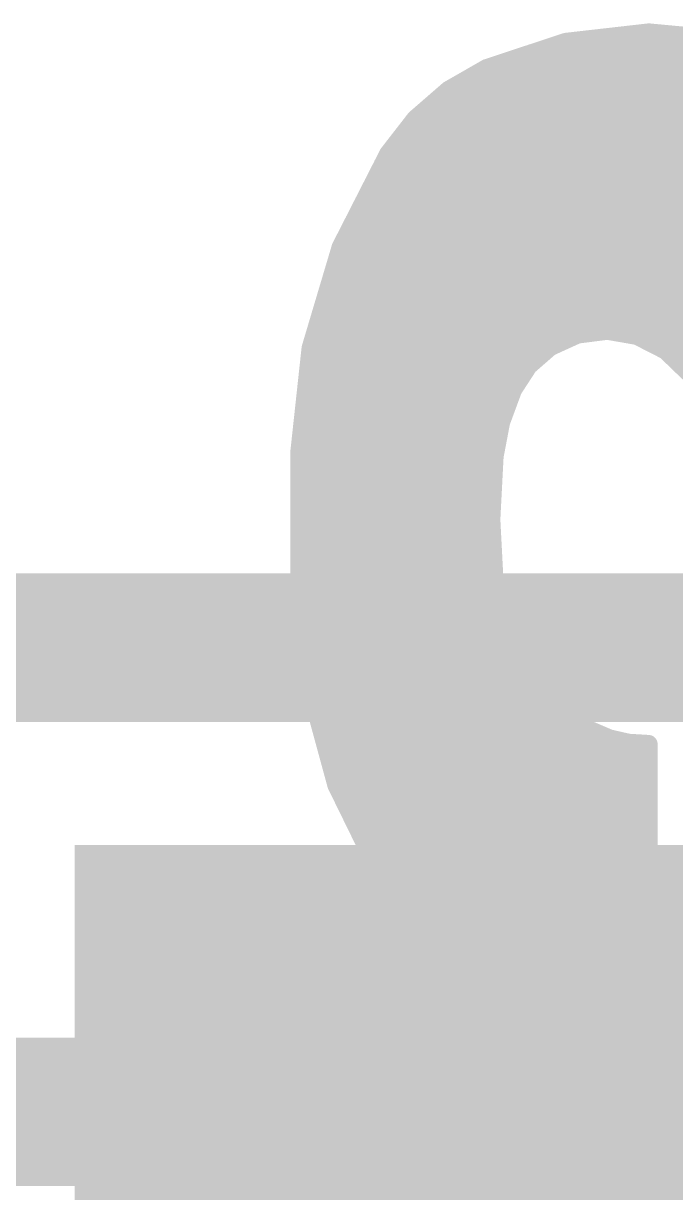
# Model space of a CAD drawing. Extents: x -0.1 to 44.5, y -0.1 to 35.7.
# Drawn here: x 31.23 to 32.123, y 25.925 to 27.524 of the extents above; entities that cross this region are included whole.
import ezdxf

# ---------------------------------------------------------------- set-up
doc = ezdxf.new("R2010")
doc.units = 0
for name, color, linetype in [('1', 12, 'CONTINUOUS'), ('16', 132, 'CONTINUOUS'), ('22', 40, 'CONTINUOUS'), ('51', 53, 'CONTINUOUS')]:
    doc.layers.add(name, color=color, linetype=linetype)

# ---------------------------------------------------------------- blocks, each defined once
blk = doc.blocks.new('RECT')
blk.add_solid([(-0.5, -0.5), (0.5, -0.5), (-0.5, 0.5), (0.5, 0.5)])

msp = doc.modelspace()

# ---------------------------------------------------------------- linework, layer by layer
at = {"layer": '16', "const_width": 0.2032}
for points in [[(22.225, 26.67), (36.83, 26.67)], [(22.225, 26.035), (34.671, 26.035)]]:
    msp.add_lwpolyline(points, dxfattribs=at)
at = {"layer": '22', "const_width": 0.0254}
for points in [[(31.8643, 27.4625), (31.9726, 27.4983)], [(31.9726, 27.4983), (32.086, 27.5112)], [(32.0598, 27.5082), (32.118, 27.5082)], [(32.086, 27.5112), (32.1996, 27.5006)], [(31.9257, 27.4828), (32.2533, 27.4828)], [(31.8121, 27.4326), (31.8643, 27.4625)], [(31.8554, 27.4574), (32.2968, 27.4574)], [(31.7666, 27.3931), (31.8121, 27.4326)], [(31.8114, 27.432), (32.3259, 27.432)], [(31.7821, 27.4066), (32.3478, 27.4066)], [(31.7297, 27.3456), (31.7666, 27.3931)], [(31.7574, 27.3812), (32.368, 27.3812)], [(31.7376, 27.3558), (32.3874, 27.3558)], [(31.6644, 27.2175), (31.7297, 27.3456)], [(31.7219, 27.3304), (32.4019, 27.3304)], [(31.709, 27.305), (32.4163, 27.305)], [(31.696, 27.2796), (32.4299, 27.2796)], [(31.6831, 27.2542), (32.4395, 27.2542)], [(31.6701, 27.2288), (32.4491, 27.2288)], [(31.7525, 26.8173), (31.8618, 27.2364)], [(31.8598, 27.2288), (31.9053, 27.2288)], [(31.8618, 27.2364), (32.1666, 27.1831)], [(31.6233, 27.0797), (31.6644, 27.2175)], [(31.6602, 27.2034), (32.4587, 27.2034)], [(31.877, 27.2009), (31.7627, 26.8224)], [(31.8532, 27.2034), (32.0505, 27.2034)], [(32.1513, 27.1526), (31.877, 27.2009)], [(31.6526, 27.178), (31.8701, 27.178)], [(31.8466, 27.178), (32.1696, 27.178)], [(32.0071, 27.178), (32.4647, 27.178)], [(31.645, 27.1526), (31.8624, 27.1526)], [(31.8399, 27.1526), (32.1848, 27.1526)], [(31.6374, 27.1272), (31.8547, 27.1272)], [(31.8333, 27.1272), (32.1999, 27.1272)], [(31.6299, 27.1018), (31.8471, 27.1018)], [(31.8267, 27.1018), (32.0133, 27.1018)], [(31.9883, 27.0986), (31.9507, 27.0815)], [(32.0293, 27.1038), (31.9883, 27.0986)], [(32.07, 27.0967), (32.0293, 27.1038)], [(32.0409, 27.1018), (32.215, 27.1018)], [(31.9507, 27.0815), (31.9212, 27.0558)], [(32.1094, 27.0766), (32.07, 27.0967)], [(31.6078, 26.9367), (31.6233, 27.0797)], [(31.6229, 27.0764), (31.8394, 27.0764)], [(31.8201, 27.0764), (31.9448, 27.0764)], [(32.1412, 27.0459), (32.1094, 27.0766)], [(32.1096, 27.0764), (32.2301, 27.0764)], [(31.6202, 27.051), (31.8317, 27.051)], [(31.8134, 27.051), (31.9181, 27.051)], [(31.9212, 27.0558), (31.8999, 27.0231)], [(31.6174, 27.0256), (31.8241, 27.0256)], [(31.8068, 27.0256), (31.9015, 27.0256)], [(31.8999, 27.0231), (31.8834, 26.9784)], [(31.6147, 27.0002), (31.8164, 27.0002)], [(31.8002, 27.0002), (31.8914, 27.0002)], [(31.6119, 26.9748), (31.8087, 26.9748)], [(31.7936, 26.9748), (31.8827, 26.9748)], [(31.8834, 26.9784), (31.8745, 26.9316)], [(31.6092, 26.9494), (31.8011, 26.9494)], [(31.787, 26.9494), (31.8779, 26.9494)], [(31.6078, 26.7564), (31.6078, 26.9367)], [(31.6078, 26.924), (31.7934, 26.924)], [(31.7803, 26.924), (31.8741, 26.924)], [(31.8745, 26.9316), (31.87, 26.8453)], [(31.6078, 26.8986), (31.7857, 26.8986)], [(31.7737, 26.8986), (31.8728, 26.8986)], [(31.6078, 26.8732), (31.778, 26.8732)], [(31.7671, 26.8732), (31.8715, 26.8732)], [(31.6078, 26.8478), (31.7704, 26.8478)], [(31.7605, 26.8478), (31.8702, 26.8478)], [(31.87, 26.8453), (31.8745, 26.7589)], [(31.6078, 26.8224), (31.7627, 26.8224)], [(31.8846, 26.3627), (31.7525, 26.8173)], [(31.7538, 26.8224), (31.8712, 26.8224)], [(31.7627, 26.8224), (31.8973, 26.4008)], [(31.6078, 26.797), (31.7708, 26.797)], [(31.7584, 26.797), (31.8725, 26.797)], [(31.6078, 26.7716), (31.7789, 26.7716)], [(31.7658, 26.7716), (31.8738, 26.7716)], [(31.6217, 26.6171), (31.6078, 26.7564)], [(31.6088, 26.7462), (31.787, 26.7462)], [(31.7732, 26.7462), (31.877, 26.7462)], [(31.8745, 26.7589), (31.8848, 26.7073)], [(31.6114, 26.7208), (31.7951, 26.7208)], [(31.7805, 26.7208), (31.8821, 26.7208)], [(31.8848, 26.7073), (31.9045, 26.6584)], [(31.6139, 26.6954), (31.8032, 26.6954)], [(31.7879, 26.6954), (31.8896, 26.6954)], [(31.6164, 26.67), (31.8114, 26.67)], [(31.7953, 26.67), (31.8998, 26.67)], [(31.9045, 26.6584), (31.9329, 26.6141)], [(31.619, 26.6446), (31.8195, 26.6446)], [(31.8027, 26.6446), (31.9134, 26.6446)], [(31.6215, 26.6192), (31.8276, 26.6192)], [(31.6586, 26.482), (31.6217, 26.6171)], [(31.8101, 26.6192), (31.9296, 26.6192)], [(31.9329, 26.6141), (31.9611, 26.5847)], [(31.6281, 26.5938), (31.8357, 26.5938)], [(31.8174, 26.5938), (31.9523, 26.5938)], [(31.9611, 26.5847), (31.9945, 26.5615)], [(31.635, 26.5684), (31.8438, 26.5684)], [(31.8248, 26.5684), (31.9846, 26.5684)], [(31.9945, 26.5615), (32.0319, 26.5455)], [(31.642, 26.543), (31.8519, 26.543)], [(31.8322, 26.543), (32.0429, 26.543)], [(32.0319, 26.5455), (32.0583, 26.5395)], [(32.0583, 26.5395), (32.0853, 26.5379)], [(32.0853, 26.5379), (32.0853, 26.1493)], [(31.6489, 26.5176), (31.86, 26.5176)], [(31.8396, 26.5176), (32.0853, 26.5176)], [(31.6558, 26.4922), (31.8681, 26.4922)], [(31.847, 26.4922), (32.0853, 26.4922)], [(31.7124, 26.3723), (31.6586, 26.482)], [(31.6661, 26.4668), (31.8762, 26.4668)], [(31.8544, 26.4668), (32.0853, 26.4668)], [(31.6785, 26.4414), (31.8843, 26.4414)], [(31.8617, 26.4414), (32.0853, 26.4414)], [(31.691, 26.416), (31.8924, 26.416)], [(31.8691, 26.416), (32.0853, 26.416)], [(31.8973, 26.4008), (32.0421, 26.2052)], [(31.7034, 26.3906), (31.9049, 26.3906)], [(31.8765, 26.3906), (32.0853, 26.3906)], [(31.7881, 26.2763), (31.7124, 26.3723)], [(31.718, 26.3652), (31.9237, 26.3652)], [(31.8839, 26.3652), (32.0853, 26.3652)], [(32.0142, 26.1569), (31.8846, 26.3627)], [(31.738, 26.3398), (31.9425, 26.3398)], [(31.899, 26.3398), (32.0853, 26.3398)], [(31.7581, 26.3144), (31.9613, 26.3144)], [(31.915, 26.3144), (32.0853, 26.3144)], [(31.7781, 26.289), (31.9801, 26.289)], [(31.931, 26.289), (32.0853, 26.289)], [(31.8276, 26.2414), (31.7881, 26.2763)], [(31.8025, 26.2636), (31.9989, 26.2636)], [(31.947, 26.2636), (32.0853, 26.2636)], [(31.8719, 26.2128), (31.8276, 26.2414)], [(31.8326, 26.2382), (32.0177, 26.2382)], [(31.963, 26.2382), (32.0853, 26.2382)], [(31.9507, 26.1772), (31.8719, 26.2128)], [(31.8719, 26.2128), (32.0365, 26.2128)], [(31.979, 26.2128), (32.0853, 26.2128)], [(32.0421, 26.2052), (32.0065, 26.1569)], [(31.9281, 26.1874), (32.029, 26.1874)], [(31.995, 26.1874), (32.0853, 26.1874)], [(32.0065, 26.1569), (31.9507, 26.1772)], [(31.9925, 26.162), (32.0103, 26.162)], [(32.011, 26.162), (32.0853, 26.162)], [(32.0853, 26.1493), (32.0142, 26.1569)]]:
    msp.add_lwpolyline(points, dxfattribs=at)
at = {"layer": '22', "const_width": 0.0127}
for points in [[(31.9719, 27.5046, 1), (31.9734, 27.492)], [(31.9746, 27.4923, 1), (31.9706, 27.5043)], [(32.0598, 27.5146, 1), (32.0598, 27.5019)], [(32.0866, 27.5175, 1), (32.0854, 27.5049)], [(32.0867, 27.5049, 1), (32.0853, 27.5175)], [(32.118, 27.5019, 1), (32.118, 27.5146)], [(31.9257, 27.4892, 1), (31.9257, 27.4764)], [(31.8554, 27.4638, 1), (31.8554, 27.451)], [(31.8623, 27.4685, 1), (31.8663, 27.4565)], [(31.8675, 27.457, 1), (31.8611, 27.468)], [(31.8162, 27.4278, 1), (31.8079, 27.4374)], [(31.8114, 27.4384, 1), (31.8114, 27.4257)], [(31.8089, 27.4381, 1), (31.8152, 27.4271)], [(31.7821, 27.413, 1), (31.7821, 27.4002)], [(31.7625, 27.3979, 1), (31.7708, 27.3883)], [(31.7716, 27.3892, 1), (31.7616, 27.397)], [(31.7574, 27.3876, 1), (31.7574, 27.3748)], [(31.7376, 27.3622, 1), (31.7376, 27.3495)], [(31.7247, 27.3495, 1), (31.7347, 27.3417)], [(31.7354, 27.3427, 1), (31.724, 27.3485)], [(31.7219, 27.3368, 1), (31.7219, 27.324)], [(31.709, 27.3114, 1), (31.709, 27.2986)], [(31.696, 27.286, 1), (31.696, 27.2733)], [(31.6831, 27.2606, 1), (31.6831, 27.2478)], [(31.6701, 27.2352, 1), (31.6701, 27.2224)], [(31.8598, 27.2352, 1), (31.8598, 27.2224)], [(31.8629, 27.2427, 1), (31.8607, 27.2301)], [(31.8679, 27.2348, 1), (31.8557, 27.238)], [(31.9053, 27.2224, 1), (31.9053, 27.2352)], [(31.6587, 27.2204, 1), (31.67, 27.2146)], [(31.6704, 27.2157, 1), (31.6583, 27.2193)], [(31.6602, 27.2098, 1), (31.6602, 27.1971)], [(31.8532, 27.2098, 1), (31.8532, 27.1971)], [(31.8781, 27.2072, 1), (31.8759, 27.1946)], [(31.8831, 27.1991, 1), (31.8709, 27.2027)], [(32.0505, 27.1971, 1), (32.0505, 27.2098)], [(31.6526, 27.1844, 1), (31.6526, 27.1716)], [(31.8466, 27.1844, 1), (31.8466, 27.1716)], [(31.8701, 27.1716, 1), (31.8701, 27.1844)], [(32.0071, 27.1844, 1), (32.0071, 27.1716)], [(31.645, 27.159, 1), (31.645, 27.1462)], [(31.8399, 27.159, 1), (31.8399, 27.1462)], [(31.8624, 27.1462, 1), (31.8624, 27.159)], [(31.6374, 27.1336, 1), (31.6374, 27.1209)], [(31.8333, 27.1336, 1), (31.8333, 27.1209)], [(31.8547, 27.1209, 1), (31.8547, 27.1336)], [(31.6299, 27.1082, 1), (31.6299, 27.0954)], [(31.8267, 27.1082, 1), (31.8267, 27.0954)], [(31.8471, 27.0954, 1), (31.8471, 27.1082)], [(31.9875, 27.1049, 1), (31.9891, 27.0923)], [(31.9909, 27.0928, 1), (31.9857, 27.1044)], [(32.0133, 27.0954, 1), (32.0133, 27.1082)], [(32.0304, 27.1101, 1), (32.0282, 27.0976)], [(32.0301, 27.0975, 1), (32.0285, 27.1101)], [(32.0409, 27.1082, 1), (32.0409, 27.0954)], [(32.0729, 27.1024, 1), (32.0671, 27.091)], [(31.9481, 27.0873, 1), (31.9533, 27.0757)], [(31.9549, 27.0767, 1), (31.9465, 27.0863)], [(32.0689, 27.0904, 1), (32.0711, 27.103)], [(31.6229, 27.0828, 1), (31.6229, 27.07)], [(31.6296, 27.079, 1), (31.617, 27.0804)], [(31.6172, 27.0815, 1), (31.6294, 27.0779)], [(31.8201, 27.0828, 1), (31.8201, 27.07)], [(31.8394, 27.07, 1), (31.8394, 27.0828)], [(31.9448, 27.07, 1), (31.9448, 27.0828)], [(32.1138, 27.0812, 1), (32.105, 27.072)], [(32.1096, 27.0828, 1), (32.1096, 27.07)], [(32.1065, 27.0709, 1), (32.1123, 27.0823)], [(31.6202, 27.0574, 1), (31.6202, 27.0447)], [(31.8134, 27.0574, 1), (31.8134, 27.0447)], [(31.8317, 27.0447, 1), (31.8317, 27.0574)], [(31.9171, 27.0606, 1), (31.9254, 27.0511)], [(31.9265, 27.0524, 1), (31.9159, 27.0593)], [(31.9181, 27.0447, 1), (31.9181, 27.0574)], [(31.6174, 27.032, 1), (31.6174, 27.0192)], [(31.8068, 27.032, 1), (31.8068, 27.0192)], [(31.8241, 27.0192, 1), (31.8241, 27.032)], [(31.8946, 27.0266, 1), (31.9052, 27.0196)], [(31.9059, 27.0209, 1), (31.8939, 27.0253)], [(31.9015, 27.0192, 1), (31.9015, 27.032)], [(31.6147, 27.0066, 1), (31.6147, 26.9938)], [(31.8002, 27.0066, 1), (31.8002, 26.9938)], [(31.8164, 26.9938, 1), (31.8164, 27.0066)], [(31.8914, 26.9938, 1), (31.8914, 27.0066)], [(31.6119, 26.9812, 1), (31.6119, 26.9685)], [(31.7936, 26.9812, 1), (31.7936, 26.9685)], [(31.8087, 26.9685, 1), (31.8087, 26.9812)], [(31.8896, 26.9772, 1), (31.8771, 26.9796)], [(31.8774, 26.9806, 1), (31.8893, 26.9762)], [(31.8827, 26.9685, 1), (31.8827, 26.9812)], [(31.6092, 26.9558, 1), (31.6092, 26.943)], [(31.787, 26.9558, 1), (31.787, 26.943)], [(31.8011, 26.943, 1), (31.8011, 26.9558)], [(31.8779, 26.943, 1), (31.8779, 26.9558)], [(31.6142, 26.9367, 1), (31.6014, 26.9367)], [(31.6015, 26.9374, 1), (31.6141, 26.936)], [(31.6078, 26.9304, 1), (31.6078, 26.9177)], [(31.7803, 26.9304, 1), (31.7803, 26.9177)], [(31.7934, 26.9177, 1), (31.7934, 26.9304)], [(31.8683, 26.9328, 1), (31.8807, 26.9304)], [(31.8808, 26.9313, 1), (31.8682, 26.9319)], [(31.8741, 26.9177, 1), (31.8741, 26.9304)], [(31.6078, 26.905, 1), (31.6078, 26.8923)], [(31.7737, 26.905, 1), (31.7737, 26.8923)], [(31.7857, 26.8923, 1), (31.7857, 26.905)], [(31.8728, 26.8923, 1), (31.8728, 26.905)], [(31.6078, 26.8796, 1), (31.6078, 26.8668)], [(31.7671, 26.8796, 1), (31.7671, 26.8668)], [(31.778, 26.8668, 1), (31.778, 26.8796)], [(31.8715, 26.8668, 1), (31.8715, 26.8796)], [(31.6078, 26.8542, 1), (31.6078, 26.8415)], [(31.7605, 26.8542, 1), (31.7605, 26.8415)], [(31.7704, 26.8415, 1), (31.7704, 26.8542)], [(31.8764, 26.8456, 1), (31.8637, 26.8449)], [(31.8702, 26.8415, 1), (31.8702, 26.8542)], [(31.8637, 26.8456, 1), (31.8764, 26.8449)], [(31.6078, 26.8288, 1), (31.6078, 26.8161)], [(31.7586, 26.8191, 1), (31.7464, 26.8155)], [(31.7464, 26.8189, 1), (31.7586, 26.8157)], [(31.7538, 26.8288, 1), (31.7538, 26.8161)], [(31.7566, 26.8242, 1), (31.7688, 26.8206)], [(31.7687, 26.8243, 1), (31.7567, 26.8205)], [(31.7627, 26.8161, 1), (31.7627, 26.8288)], [(31.8712, 26.8161, 1), (31.8712, 26.8288)], [(31.6078, 26.8034, 1), (31.6078, 26.7906)], [(31.7584, 26.8034, 1), (31.7584, 26.7906)], [(31.7708, 26.7906, 1), (31.7708, 26.8034)], [(31.8725, 26.7906, 1), (31.8725, 26.8034)], [(31.6078, 26.778, 1), (31.6078, 26.7653)], [(31.7658, 26.778, 1), (31.7658, 26.7653)], [(31.7789, 26.7653, 1), (31.7789, 26.778)], [(31.8738, 26.7653, 1), (31.8738, 26.778)], [(31.6141, 26.757, 1), (31.6015, 26.7558)], [(31.6014, 26.7564, 1), (31.6142, 26.7564)], [(31.6088, 26.7526, 1), (31.6088, 26.7399)], [(31.7732, 26.7526, 1), (31.7732, 26.7399)], [(31.787, 26.7399, 1), (31.787, 26.7526)], [(31.8807, 26.7601, 1), (31.8683, 26.7577)], [(31.8682, 26.7586, 1), (31.8808, 26.7592)], [(31.877, 26.7399, 1), (31.877, 26.7526)], [(31.6114, 26.7272, 1), (31.6114, 26.7144)], [(31.7805, 26.7272, 1), (31.7805, 26.7144)], [(31.7951, 26.7144, 1), (31.7951, 26.7272)], [(31.8821, 26.7144, 1), (31.8821, 26.7272)], [(31.8907, 26.7096, 1), (31.8789, 26.7049)], [(31.8786, 26.706, 1), (31.891, 26.7085)], [(31.6139, 26.7018, 1), (31.6139, 26.6891)], [(31.7879, 26.7018, 1), (31.7879, 26.6891)], [(31.8032, 26.6891, 1), (31.8032, 26.7018)], [(31.8896, 26.6891, 1), (31.8896, 26.7018)], [(31.6164, 26.6764, 1), (31.6164, 26.6637)], [(31.7953, 26.6764, 1), (31.7953, 26.6637)], [(31.8114, 26.6637, 1), (31.8114, 26.6764)], [(31.8998, 26.6637, 1), (31.8998, 26.6764)], [(31.9098, 26.6619, 1), (31.8991, 26.655)], [(31.8986, 26.6561, 1), (31.9104, 26.6608)], [(31.619, 26.651, 1), (31.619, 26.6382)], [(31.8027, 26.651, 1), (31.8027, 26.6382)], [(31.8195, 26.6382, 1), (31.8195, 26.651)], [(31.9134, 26.6382, 1), (31.9134, 26.651)], [(31.6215, 26.6256, 1), (31.6215, 26.6129)], [(31.6279, 26.6188, 1), (31.6156, 26.6154)], [(31.8101, 26.6256, 1), (31.8101, 26.6129)], [(31.8276, 26.6129, 1), (31.8276, 26.6256)], [(31.9296, 26.6129, 1), (31.9296, 26.6256)], [(31.6154, 26.6164, 1), (31.628, 26.6177)], [(31.9375, 26.6185, 1), (31.9283, 26.6097)], [(31.9276, 26.6107, 1), (31.9382, 26.6175)], [(31.6281, 26.6002, 1), (31.6281, 26.5875)], [(31.8174, 26.6002, 1), (31.8174, 26.5875)], [(31.8357, 26.5875, 1), (31.8357, 26.6002)], [(31.9523, 26.5875, 1), (31.9523, 26.6002)], [(31.9647, 26.5899, 1), (31.9574, 26.5795)], [(31.9565, 26.5803, 1), (31.9656, 26.5891)], [(31.635, 26.5748, 1), (31.635, 26.562)], [(31.8248, 26.5748, 1), (31.8248, 26.562)], [(31.8438, 26.562, 1), (31.8438, 26.5748)], [(31.9846, 26.562, 1), (31.9846, 26.5748)], [(31.997, 26.5674, 1), (31.992, 26.5557)], [(31.9909, 26.5563, 1), (31.9981, 26.5668)], [(31.642, 26.5494, 1), (31.642, 26.5367)], [(31.8322, 26.5494, 1), (31.8322, 26.5367)], [(31.8519, 26.5367, 1), (31.8519, 26.5494)], [(32.0333, 26.5517, 1), (32.0305, 26.5393)], [(32.0294, 26.5397, 1), (32.0344, 26.5513)], [(32.0429, 26.5367, 1), (32.0429, 26.5494)], [(32.0587, 26.5459, 1), (32.0579, 26.5332)], [(32.0569, 26.5333, 1), (32.0597, 26.5457)], [(32.0917, 26.5379, 1), (32.079, 26.5379)], [(32.0849, 26.5316, 1), (32.0857, 26.5442)], [(31.6489, 26.524, 1), (31.6489, 26.5113)], [(31.8396, 26.524, 1), (31.8396, 26.5113)], [(31.86, 26.5113, 1), (31.86, 26.524)], [(32.0853, 26.5113, 1), (32.0853, 26.524)], [(31.6558, 26.4986, 1), (31.6558, 26.4858)], [(31.847, 26.4986, 1), (31.847, 26.4858)], [(31.8681, 26.4858, 1), (31.8681, 26.4986)], [(32.0853, 26.4858, 1), (32.0853, 26.4986)], [(31.6643, 26.4848, 1), (31.6529, 26.4792)], [(31.6525, 26.4803, 1), (31.6647, 26.4837)], [(31.6661, 26.4732, 1), (31.6661, 26.4605)], [(31.8544, 26.4732, 1), (31.8544, 26.4605)], [(31.8762, 26.4605, 1), (31.8762, 26.4732)], [(32.0853, 26.4605, 1), (32.0853, 26.4732)], [(31.6785, 26.4478, 1), (31.6785, 26.4351)], [(31.8617, 26.4478, 1), (31.8617, 26.4351)], [(31.8843, 26.4351, 1), (31.8843, 26.4478)], [(32.0853, 26.4351, 1), (32.0853, 26.4478)], [(31.691, 26.4224, 1), (31.691, 26.4096)], [(31.8691, 26.4224, 1), (31.8691, 26.4096)], [(31.8924, 26.4096, 1), (31.8924, 26.4224)], [(32.0853, 26.4096, 1), (32.0853, 26.4224)], [(31.9024, 26.4046, 1), (31.8922, 26.397)], [(31.8913, 26.3989, 1), (31.9033, 26.4027)], [(31.7034, 26.397, 1), (31.7034, 26.3843)], [(31.8765, 26.397, 1), (31.8765, 26.3843)], [(31.9049, 26.3843, 1), (31.9049, 26.397)], [(32.0853, 26.3843, 1), (32.0853, 26.397)], [(31.7174, 26.3762, 1), (31.7074, 26.3683)], [(31.7067, 26.3695, 1), (31.7181, 26.3751)], [(31.718, 26.3716, 1), (31.718, 26.3589)], [(31.8839, 26.3716, 1), (31.8839, 26.3589)], [(31.89, 26.3661, 1), (31.8792, 26.3593)], [(31.9237, 26.3589, 1), (31.9237, 26.3716)], [(32.0853, 26.3589, 1), (32.0853, 26.3716)], [(31.8785, 26.3609, 1), (31.8907, 26.3645)], [(31.738, 26.3462, 1), (31.738, 26.3334)], [(31.899, 26.3462, 1), (31.899, 26.3334)], [(31.9425, 26.3334, 1), (31.9425, 26.3462)], [(32.0853, 26.3334, 1), (32.0853, 26.3462)], [(31.7581, 26.3208, 1), (31.7581, 26.3081)], [(31.915, 26.3208, 1), (31.915, 26.3081)], [(31.9613, 26.3081, 1), (31.9613, 26.3208)], [(32.0853, 26.3081, 1), (32.0853, 26.3208)], [(31.7781, 26.2954, 1), (31.7781, 26.2827)], [(31.931, 26.2954, 1), (31.931, 26.2827)], [(31.9801, 26.2827, 1), (31.9801, 26.2954)], [(32.0853, 26.2827, 1), (32.0853, 26.2954)], [(31.7923, 26.2811, 1), (31.7839, 26.2715)], [(31.7831, 26.2724, 1), (31.7931, 26.2802)], [(31.8025, 26.27, 1), (31.8025, 26.2572)], [(31.947, 26.27, 1), (31.947, 26.2572)], [(31.9989, 26.2572, 1), (31.9989, 26.27)], [(32.0853, 26.2572, 1), (32.0853, 26.27)], [(31.8311, 26.2468, 1), (31.8242, 26.2361)], [(31.8234, 26.2367, 1), (31.8318, 26.2462)], [(31.8326, 26.2446, 1), (31.8326, 26.2319)], [(31.963, 26.2446, 1), (31.963, 26.2319)], [(32.0177, 26.2319, 1), (32.0177, 26.2446)], [(32.0853, 26.2319, 1), (32.0853, 26.2446)], [(31.8719, 26.2192, 1), (31.8719, 26.2065)], [(31.8745, 26.2186, 1), (31.8693, 26.207)], [(31.8685, 26.2075, 1), (31.8753, 26.2181)], [(31.979, 26.2192, 1), (31.979, 26.2065)], [(32.0365, 26.2065, 1), (32.0365, 26.2192)], [(32.0472, 26.2014, 1), (32.037, 26.209)], [(32.037, 26.2014, 1), (32.0472, 26.209)], [(32.0853, 26.2065, 1), (32.0853, 26.2192)], [(31.9281, 26.1938, 1), (31.9281, 26.181)], [(31.995, 26.1938, 1), (31.995, 26.181)], [(32.029, 26.181, 1), (32.029, 26.1938)], [(32.0853, 26.181, 1), (32.0853, 26.1938)], [(31.9529, 26.1832, 1), (31.9485, 26.1712)], [(31.9481, 26.1714, 1), (31.9533, 26.183)], [(31.9925, 26.1684, 1), (31.9925, 26.1557)], [(32.0014, 26.1607, 1), (32.0116, 26.1531)], [(32.0043, 26.1509, 1), (32.0087, 26.1629)], [(32.011, 26.1684, 1), (32.011, 26.1557)], [(32.0149, 26.1632, 1), (32.0135, 26.1506)], [(32.0088, 26.1535, 1), (32.0196, 26.1603)], [(32.0103, 26.1557, 1), (32.0103, 26.1684)], [(32.0853, 26.1557, 1), (32.0853, 26.1684)], [(32.079, 26.1493, 1), (32.0917, 26.1493)], [(32.0846, 26.143, 1), (32.086, 26.1556)]]:
    msp.add_lwpolyline(points, format="xyb", dxfattribs=at)

# ---------------------------------------------------------------- block references
at = {"layer": '1', "xscale": 0.7, "yscale": 0.9, "rotation": 90}
msp.add_blockref('RECT', (31.75, 26.05), dxfattribs=at)
at = {"layer": '51', "xscale": 0.3, "yscale": 0.5999, "rotation": 90}
msp.add_blockref('RECT', (31.7549, 25.8088), dxfattribs=at)

doc.saveas('drawing.dxf')
